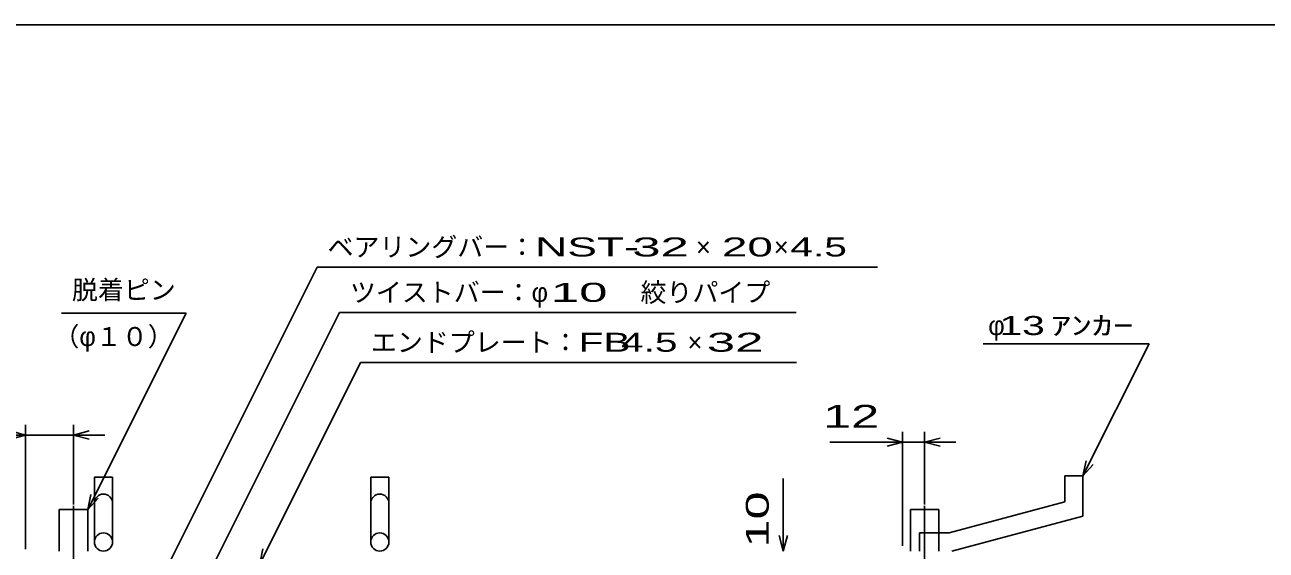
# Model space of a CAD drawing. Units: millimetres, scale not verified. Extents: x -1456 to 1385, y -1026 to 843.
# Drawn here: x -904 to 53, y 437 to 843 of the extents above; entities that cross this region are included whole.
import ezdxf
from ezdxf.enums import TextEntityAlignment as Align

# ---------------------------------------------------------------- set-up
doc = ezdxf.new("R2010")
doc.units = ezdxf.units.MM
doc.header["$LTSCALE"] = 8
doc.linetypes.add('LONG_DASHED_DOTTED', pattern=[15.25, 12, -1.5, 0.25, -1.5])
for name, color, linetype, lineweight in [('0_2', 150, 'Continuous', 25), ('19', 6, 'Continuous', 25), ('22', 2, 'Continuous', 25)]:
    doc.layers.add(name, color=color, linetype=linetype, lineweight=lineweight)
doc.styles.add('ベクトル', font='')
doc.styles.get('ベクトル').set_extended_font_data('ベクトル')

msp = doc.modelspace()

# ---------------------------------------------------------------- linework, layer by layer
at = {"layer": '0_2'}
msp.add_line((-1383.2, 842.8), (1384.8, 842.8), dxfattribs=at)
at = {"layer": '19'}
for p, q in [((-850.3, 443.8), (-850.3, 493.8)), ((-850.3, 493.8), (-836.3, 493.8)), ((-836.3, 443.8), (-836.3, 493.8)), ((-637.3, 443.8), (-637.3, 493.8)), ((-637.3, 493.8), (-623.3, 493.8)), ((-623.3, 443.8), (-623.3, 493.8)), ((-102.3, 494.8), (-88.3, 494.8)), ((-102.3, 474.8), (-102.3, 494.8)), ((-88.3, 463.8), (-88.3, 494.8)), ((-102.3, 474.8), (-191.3, 450.8)), ((-877.3, 436.8), (-877.3, 468.8)), ((-877.3, 468.8), (-855.3, 468.8)), ((-855.3, 468.8), (-855.3, 436.8)), ((-221.3, 436.8), (-221.3, 468.8)), ((-221.3, 468.8), (-199.3, 468.8)), ((-199.3, 468.8), (-199.3, 436.8)), ((-189.3, 436.8), (-88.3, 463.8)), ((-214.3, 450.8), (-191.3, 450.8)), ((-214.3, 436.8), (-214.3, 450.8))]:
    msp.add_line(p, q, dxfattribs=at)
at = {"layer": '19', "linetype": 'LONG_DASHED_DOTTED'}
for p, q in [((-866.3, 471.8), (-866.3, 403.8)), ((-210.3, 471.8), (-210.3, 403.8))]:
    msp.add_line(p, q, dxfattribs=at)
at = {"layer": '19'}
for centre in [(-843.3, 443.8), (-630.3, 443.8)]:
    msp.add_circle(centre, 7, dxfattribs=at)
for centre in [(-843.3, 473.8), (-630.3, 473.8)]:
    msp.add_arc(centre, 7, 0, 180, dxfattribs=at)
at = {"layer": '22', "color": 4}
for p, q in [((-866.3, 280.3), (-678.55, 655.8)), ((-678.55, 655.8), (-246.55, 655.8)), ((-875.55, 620.3), (-779.55, 620.3)), ((-855.3, 468.8), (-779.55, 620.3)), ((-806.55, 330.3), (-661.3, 620.8)), ((-661.3, 620.8), (-309.3, 620.8)), ((-165.3, 596.8), (-37.3, 596.8)), ((-88.3, 494.8), (-37.3, 596.8)), ((-722.85, 426.8), (-645.1, 582.3)), ((-645.1, 582.3), (-309.1, 582.3)), ((-959.3, 526.3), (-903.3, 526.3)), ((-903.3, 526.3), (-915.3, 529.5)), ((-915.3, 523.1), (-903.3, 526.3)), ((-903.3, 438.3), (-903.3, 534.3)), ((-903.3, 526.3), (-866.3, 526.3)), ((-866.3, 472.8), (-866.3, 534.3)), ((-866.3, 526.3), (-854.3, 529.5)), ((-854.3, 523.1), (-866.3, 526.3)), ((-866.3, 526.3), (-842.3, 526.3)), ((-227.3, 440.8), (-227.3, 528.8)), ((-210.3, 472.8), (-210.3, 528.8)), ((-283.3, 520.8), (-227.3, 520.8)), ((-227.3, 520.8), (-239.3, 524)), ((-239.3, 517.6), (-227.3, 520.8)), ((-227.3, 520.8), (-210.3, 520.8)), ((-210.3, 520.8), (-198.3, 524)), ((-198.3, 517.6), (-210.3, 520.8)), ((-210.3, 520.8), (-186.3, 520.8)), ((-88.3, 494.8), (-85.9, 506.48)), ((-88.3, 494.8), (-80.3, 503.6)), ((-319.3, 436.8), (-319.3, 492.8)), ((-855.3, 468.8), (-852.9, 480.48)), ((-855.3, 468.8), (-847.3, 477.6)), ((-319.3, 436.8), (-322.5, 448.8)), ((-316.1, 448.8), (-319.3, 436.8)), ((-722.85, 426.8), (-720.45, 438.48))]:
    msp.add_line(p, q, dxfattribs=at)

# ---------------------------------------------------------------- texts
at = {"layer": '22', "style": 'ベクトル'}
for s, p in [('ベアリングバー：', (-670.55, 671.4)), ('×', (-386.55, 671.4)), ('×', (-326.55, 671.4)), ('脱着ピン', (-867.55, 638.3)), ('ツイストバー：', (-653.3, 636.4)), ('絞りパイプ', (-429.3, 636.4)), ('φ', (-513.3, 636.4)), ('φ', (-161.3, 610.8)), ('（φ１０）', (-881.851, 602.3)), ('エンドプレート：', (-637.1, 597.9)), ('×', (-393.1, 597.9))]:
    msp.add_text(s, height=14.66, dxfattribs=at).set_placement(p, align=Align.MIDDLE_LEFT)
for s, height, width, p in [('NST-', 14.66, 1.75, (-510.55, 671.4)), (' 32 ', 14.66, 2, (-446.55, 671.4)), ('20', 14.66, 1.8, (-366.55, 671.4)), (' 4.5 ', 14.66, 1.6, (-322.55, 671.4)), (' 10 ', 14.66, 2, (-509.3, 636.4)), (' 13 ', 14.66, 1.6, (-161.3, 610.8)), ('ｱﾝｶｰ', 14.66, 1.6, (-113.3, 610.8)), ('FB', 14.66, 1.6, (-477.1, 597.9)), (' 4.5 ', 14.66, 1.6, (-453.1, 597.9)), (' 32 ', 14.66, 2, (-389.1, 597.9)), (' 12 ', 17.6, 1.65, (-299.3, 540.8))]:
    msp.add_text(s, height=height, dxfattribs=dict(at, width=width)).set_placement(p, align=Align.MIDDLE_LEFT)
at = {"layer": '22', "style": 'ベクトル', "width": 1.65}
msp.add_text(' 10 ', height=17.6, rotation=90, dxfattribs=at).set_placement((-339.3, 428.8), align=Align.MIDDLE_LEFT)

doc.saveas('drawing.dxf')
